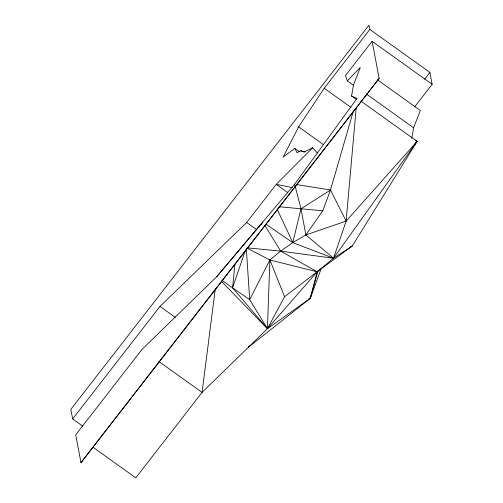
<?xml version="1.0" encoding="UTF-8"?>
<svg xmlns="http://www.w3.org/2000/svg" width="503" height="503" viewBox="0 0 503 503"><rect width="100%" height="100%" fill="white"/><g stroke="black" fill="none" stroke-linecap="round" stroke-linejoin="round"><path stroke-width="0.75" d="M92.954 447.211L135.779 477.85L202.074 392.415L267.433 328.698L284.579 296.695L317.154 271.796L333.52 258.246L346.121 221.1L356.212 107.743M321.298 268.325L310.288 298.336L267.433 328.698L232.568 287.835L234.914 263.974M215.265 289.03L202.074 392.415L158.615 361.317M356.658 99.688L351.547 96.029L353.534 84.825L360.261 67.509L347.315 80.845L353.71 85.416M411.756 138.268L413.611 127.806L420.338 110.497L377.52 79.858M249.199 346.001L248.337 347.309L310.288 298.336L317.154 271.796L352.238 246.036L417.119 141.349L360.877 101.103M308.792 298.763L310.288 298.336L318.091 270.589M247.042 247.809L280.674 251.135L317.154 271.796L267.433 328.698L249.689 299.65L269.878 259.969L280.674 251.135L292.771 242.603L305.862 234.926L322.75 210.814L330.509 190.008L353.345 111.132M246.313 248.507L249.689 299.65L232.568 287.835L245.502 249.96M82.888 426.261L72.665 418.942L70.841 409.385L369.007 25.15L369.824 29.444L324.196 88.239L298.619 126.869L283.12 157.143L294.821 148.416L299.298 151.617M261.076 224.684L262.767 222.056L216.85 276.593L141.997 349.428L75.702 434.862L81.002 462.659L379.168 78.424L372.082 41.29L345.448 75.62L347.315 80.845M264.804 225.357L280.674 251.135L333.52 258.246L417.119 141.349L415.748 140.765M216.85 276.593L294.607 184.236L357.048 98.362L351.547 96.029M72.665 418.942L159.985 306.415L246.665 222.496L276.266 184.35L312.596 147.825L317.406 153M379.105 78.374L80.939 462.609L82.435 460.698M424.614 79.235L429.895 72.426L369.824 29.444M414.56 106.957L432.159 84.278L429.895 72.426M294.607 184.236L301.014 208.776L305.862 234.926L346.121 221.1L417.119 141.349L415.032 143.676M265.961 224.237L292.771 242.603L333.52 258.246L352.238 246.036L350.736 246.413M346.121 221.1L330.509 190.008L301.014 208.776L278.932 206.758M305.214 152.025L300.731 150.755L296.99 152.667L294.821 148.416M312.596 147.825L303.944 152.044L300.731 150.755M322.75 210.814L301.014 208.776L292.771 242.603L277.21 209.311M296.902 184.607L330.509 190.008M292.35 187.613L276.266 184.35L287.766 192.58M317.154 271.796L269.878 259.969L246.96 248.092M372.082 41.29L432.159 84.278M366.316 93.967L413.611 127.806M324.196 88.239L351.037 107.447M298.619 126.869L323.542 144.707M246.665 222.496L256.888 229.808M221.88 280.19L232.568 287.835M159.985 306.415L175.327 317.387M305.862 234.926L333.52 258.246M221.748 281.636L267.433 328.698L269.878 259.969L284.579 296.695M310.118 296.808L310.288 298.336"/></g></svg>
